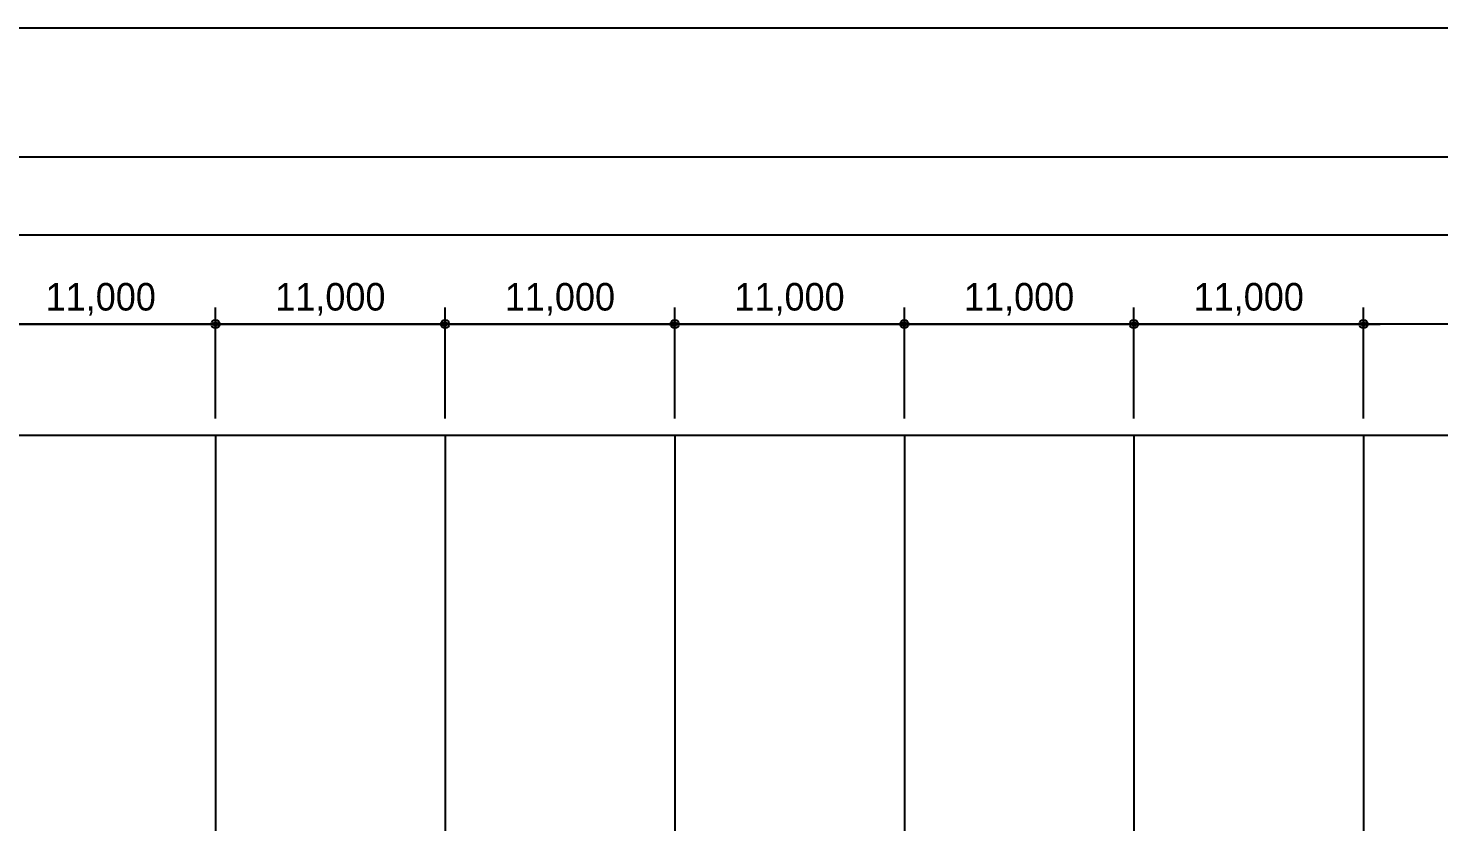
# Model space of a CAD drawing. Extents: x 152195838 to 323921156, y 365159662 to 730681027.
# Drawn here: x 160308532 to 160376113, y 365234821 to 365272862 of the extents above; entities that cross this region are included whole.
import ezdxf

# ---------------------------------------------------------------- set-up
doc = ezdxf.new("R2010")
doc.units = 0
doc.header["$MEASUREMENT"] = 0
doc.linetypes.add('CEN', pattern=[63, 60, -1, 1, -1])
doc.layers.get('0').update_dxf_attribs({"linetype": 'CONTINUOUS'})
doc.layers.get('Defpoints').update_dxf_attribs({"linetype": 'CONTINUOUS'})
doc.layers.add('4A.TEC CEN', color=1, linetype='CEN')
doc.layers.add('DEFPOINT', color=135, linetype='CONTINUOUS', plot=False)
doc.styles.add('돋움', font='')
doc.styles.get('돋움').set_extended_font_data('돋움')
doc.dimstyles.new('DIM_600(외부치수)', dxfattribs={"dimscale": 400, "dimtxt": 3.3, "dimasz": 1, "dimexe": 2, "dimexo": 2, "dimgap": 1, "dimtad": 1, "dimdec": 0, "dimdsep": 46, "dimlunit": 6, "dimtxsty": '돋움', "dimblk1": 'DIMDOT', "dimblk2": 'DIMDOT', "dimsah": 1, "dimcen": 2.5, "dimdle": 1.5, "dimclrd": 8, "dimclre": 8, "dimclrt": 3, "dimadec": 0, "dimazin": 0, "dimtfac": 1, "dimtdec": 0, "dimtix": 1, "dimtmove": 2, "dimatfit": 3, "dimldrblk": 'DIMDOT', "dimfxl": 1, "dimtvp": 1, "dimtolj": 1, "dimtzin": 0, "dimarcsym": 0})

# ---------------------------------------------------------------- blocks, each defined once
blk = doc.blocks.new('zw$44AB')
at = {"layer": 'DEFPOINT'}
for points in [[(194981, 0), (0, 0), (0, -66825), (194981, -66825)], [(11458, -66825), (194981, -66825), (194981, -4637), (11458, -4637)], [(14258, -66825), (194981, -66825), (194981, -7437), (14258, -7437)], [(17458, -66825), (194981, -66825), (194981, -10637), (17458, -10637)], [(21458, -66825), (194981, -66825), (194981, -14637), (21458, -14637)]]:
    blk.add_lwpolyline(points, close=True, dxfattribs=at)
blk = doc.blocks.new('DIMDOT')
at = {"color": 0}
blk.add_line((-2, 0), (2, 0), dxfattribs=at)
for radius in [0.5, 0.25]:
    blk.add_circle((0, 0), radius, dxfattribs=at)
blk = doc.blocks.new('*D112')
at = {"layer": 'DEFPOINT', "color": 8, "lineweight": -2}
for p, q in [((160306507, 365254146), (160306507, 365259479)), ((160317507, 365254146), (160317507, 365259479)), ((160306907, 365258679), (160317107, 365258679))]:
    blk.add_line(p, q, dxfattribs=at)
at = {"layer": 'Defpoints', "color": 0}
for p in [(160317507, 365258679), (160306507, 365253346), (160317507, 365253346)]:
    blk.add_point(p, dxfattribs=at)
at = {"layer": 'DEFPOINT', "color": 8, "lineweight": -2, "xscale": 400, "yscale": 400, "zscale": 400, "rotation": 180}
blk.add_blockref('DIMDOT', (160306507, 365258679), dxfattribs=at)
at = {"layer": 'DEFPOINT', "color": 8, "lineweight": -2, "xscale": 400, "yscale": 400, "zscale": 400}
blk.add_blockref('DIMDOT', (160317507, 365258679), dxfattribs=at)
at = {"layer": 'DEFPOINT', "color": 3, "insert": (160312007, 365259865), "char_height": 1320, "attachment_point": 5, "style": '돋움'}
blk.add_mtext('\\A1;11,000', dxfattribs=at)
blk = doc.blocks.new('*D113')
at = {"layer": 'DEFPOINT', "color": 8, "lineweight": -2}
for p, q in [((160317507, 365254146), (160317507, 365259479)), ((160328507, 365254146), (160328507, 365259479)), ((160317907, 365258679), (160328107, 365258679))]:
    blk.add_line(p, q, dxfattribs=at)
at = {"layer": 'Defpoints', "color": 0}
for p in [(160328507, 365258679), (160317507, 365253346), (160328507, 365253346)]:
    blk.add_point(p, dxfattribs=at)
at = {"layer": 'DEFPOINT', "color": 8, "lineweight": -2, "xscale": 400, "yscale": 400, "zscale": 400, "rotation": 180}
blk.add_blockref('DIMDOT', (160317507, 365258679), dxfattribs=at)
at = {"layer": 'DEFPOINT', "color": 8, "lineweight": -2, "xscale": 400, "yscale": 400, "zscale": 400}
blk.add_blockref('DIMDOT', (160328507, 365258679), dxfattribs=at)
at = {"layer": 'DEFPOINT', "color": 3, "insert": (160323007, 365259865), "char_height": 1320, "attachment_point": 5, "style": '돋움'}
blk.add_mtext('\\A1;11,000', dxfattribs=at)
blk = doc.blocks.new('*D114')
at = {"layer": 'DEFPOINT', "color": 8, "lineweight": -2}
for p, q in [((160328507, 365254146), (160328507, 365259479)), ((160339507, 365254146), (160339507, 365259479)), ((160328907, 365258679), (160339107, 365258679))]:
    blk.add_line(p, q, dxfattribs=at)
at = {"layer": 'Defpoints', "color": 0}
for p in [(160339507, 365258679), (160328507, 365253346), (160339507, 365253346)]:
    blk.add_point(p, dxfattribs=at)
at = {"layer": 'DEFPOINT', "color": 8, "lineweight": -2, "xscale": 400, "yscale": 400, "zscale": 400, "rotation": 180}
blk.add_blockref('DIMDOT', (160328507, 365258679), dxfattribs=at)
at = {"layer": 'DEFPOINT', "color": 8, "lineweight": -2, "xscale": 400, "yscale": 400, "zscale": 400}
blk.add_blockref('DIMDOT', (160339507, 365258679), dxfattribs=at)
at = {"layer": 'DEFPOINT', "color": 3, "insert": (160334007, 365259865), "char_height": 1320, "attachment_point": 5, "style": '돋움'}
blk.add_mtext('\\A1;11,000', dxfattribs=at)
blk = doc.blocks.new('*D115')
at = {"layer": 'DEFPOINT', "color": 8, "lineweight": -2}
for p, q in [((160339507, 365254146), (160339507, 365259479)), ((160350507, 365254146), (160350507, 365259479)), ((160339907, 365258679), (160350107, 365258679))]:
    blk.add_line(p, q, dxfattribs=at)
at = {"layer": 'Defpoints', "color": 0}
for p in [(160350507, 365258679), (160339507, 365253346), (160350507, 365253346)]:
    blk.add_point(p, dxfattribs=at)
at = {"layer": 'DEFPOINT', "color": 8, "lineweight": -2, "xscale": 400, "yscale": 400, "zscale": 400, "rotation": 180}
blk.add_blockref('DIMDOT', (160339507, 365258679), dxfattribs=at)
at = {"layer": 'DEFPOINT', "color": 8, "lineweight": -2, "xscale": 400, "yscale": 400, "zscale": 400}
blk.add_blockref('DIMDOT', (160350507, 365258679), dxfattribs=at)
at = {"layer": 'DEFPOINT', "color": 3, "insert": (160345007, 365259865), "char_height": 1320, "attachment_point": 5, "style": '돋움'}
blk.add_mtext('\\A1;11,000', dxfattribs=at)
blk = doc.blocks.new('*D116')
at = {"layer": 'DEFPOINT', "color": 8, "lineweight": -2}
for p, q in [((160361507, 365254146), (160361507, 365259479)), ((160372507, 365254146), (160372507, 365259479)), ((160361907, 365258679), (160372107, 365258679))]:
    blk.add_line(p, q, dxfattribs=at)
at = {"layer": 'Defpoints', "color": 0}
for p in [(160372507, 365258679), (160361507, 365253346), (160372507, 365253346)]:
    blk.add_point(p, dxfattribs=at)
at = {"layer": 'DEFPOINT', "color": 8, "lineweight": -2, "xscale": 400, "yscale": 400, "zscale": 400, "rotation": 180}
blk.add_blockref('DIMDOT', (160361507, 365258679), dxfattribs=at)
at = {"layer": 'DEFPOINT', "color": 8, "lineweight": -2, "xscale": 400, "yscale": 400, "zscale": 400}
blk.add_blockref('DIMDOT', (160372507, 365258679), dxfattribs=at)
at = {"layer": 'DEFPOINT', "color": 3, "insert": (160367007, 365259865), "char_height": 1320, "attachment_point": 5, "style": '돋움'}
blk.add_mtext('\\A1;11,000', dxfattribs=at)
blk = doc.blocks.new('*D119')
at = {"layer": 'DEFPOINT', "color": 8, "lineweight": -2}
for p, q in [((160350507, 365254146), (160350507, 365259479)), ((160361507, 365254146), (160361507, 365259479)), ((160350907, 365258679), (160361107, 365258679))]:
    blk.add_line(p, q, dxfattribs=at)
at = {"layer": 'Defpoints', "color": 0}
for p in [(160361507, 365258679), (160350507, 365253346), (160361507, 365253346)]:
    blk.add_point(p, dxfattribs=at)
at = {"layer": 'DEFPOINT', "color": 8, "lineweight": -2, "xscale": 400, "yscale": 400, "zscale": 400, "rotation": 180}
blk.add_blockref('DIMDOT', (160350507, 365258679), dxfattribs=at)
at = {"layer": 'DEFPOINT', "color": 8, "lineweight": -2, "xscale": 400, "yscale": 400, "zscale": 400}
blk.add_blockref('DIMDOT', (160361507, 365258679), dxfattribs=at)
at = {"layer": 'DEFPOINT', "color": 3, "insert": (160356007, 365259865), "char_height": 1320, "attachment_point": 5, "style": '돋움'}
blk.add_mtext('\\A1;11,000', dxfattribs=at)

msp = doc.modelspace()

# ---------------------------------------------------------------- linework, layer by layer
at = {"layer": '4A.TEC CEN', "color": 8, "ltscale": 500, "flags": 128}
for points in [[(160317506.95, 365253346.04), (160317506.95, 365183761.87)], [(160328506.95, 365253346.04), (160328506.95, 365183761.87)], [(160339506.95, 365253346.04), (160339506.95, 365183761.87)], [(160350506.95, 365253346.04), (160350506.95, 365183761.87)], [(160361506.95, 365253346.04), (160361506.95, 365183761.87)], [(160372506.95, 365253346.04), (160372506.95, 365183761.87)]]:
    msp.add_lwpolyline(points, dxfattribs=at)

# ---------------------------------------------------------------- block references
at = {"layer": 'DEFPOINT', "xscale": 1.333333333333333, "yscale": 1.333333333333333, "zscale": 1.333333333333333}
msp.add_blockref('zw$44AB', (160180824.08, 365272861.87), dxfattribs=at)

# ---------------------------------------------------------------- dimensions: what is measured, and where the dimension line sits
at = {"layer": 'DEFPOINT'}
for base, p1, p2, picture, middle in [((160317506.95, 365258679.37, -46250), (160306506.95, 365253346.04, -46250), (160317506.95, 365253346.04, 161875), '*D112', (160312006.95, 365259865.04, -46250)), ((160328506.95, 365258679.37, 161875), (160317506.95, 365253346.04, 161875), (160328506.95, 365253346.04, 161875), '*D113', (160323006.95, 365259865.04, 161875)), ((160339506.95, 365258679.37, 161875), (160328506.95, 365253346.04, 161875), (160339506.95, 365253346.04, 161875), '*D114', (160334006.95, 365259865.04, 161875)), ((160350506.95, 365258679.37, 161875), (160339506.95, 365253346.04, 161875), (160350506.95, 365253346.04, 161875), '*D115', (160345006.95, 365259865.04, 161875)), ((160361506.95, 365258679.37, 161875), (160350506.95, 365253346.04, 161875), (160361506.95, 365253346.04, 161875), '*D119', (160356006.95, 365259865.04, 161875)), ((160372506.95, 365258679.37, 161875), (160361506.95, 365253346.04, 161875), (160372506.95, 365253346.04, 161875), '*D116', (160367006.95, 365259865.04, 161875))]:
    dim = msp.add_linear_dim(base=base, p1=p1, p2=p2, angle=180, dimstyle='DIM_600(외부치수)', override={"dimdec": 1, "dimtxsty": '돋움'}, dxfattribs=at)
    dim.commit()
    dim.dimension.update_dxf_attribs({"geometry": picture, "text_midpoint": middle})

doc.saveas('drawing.dxf')
